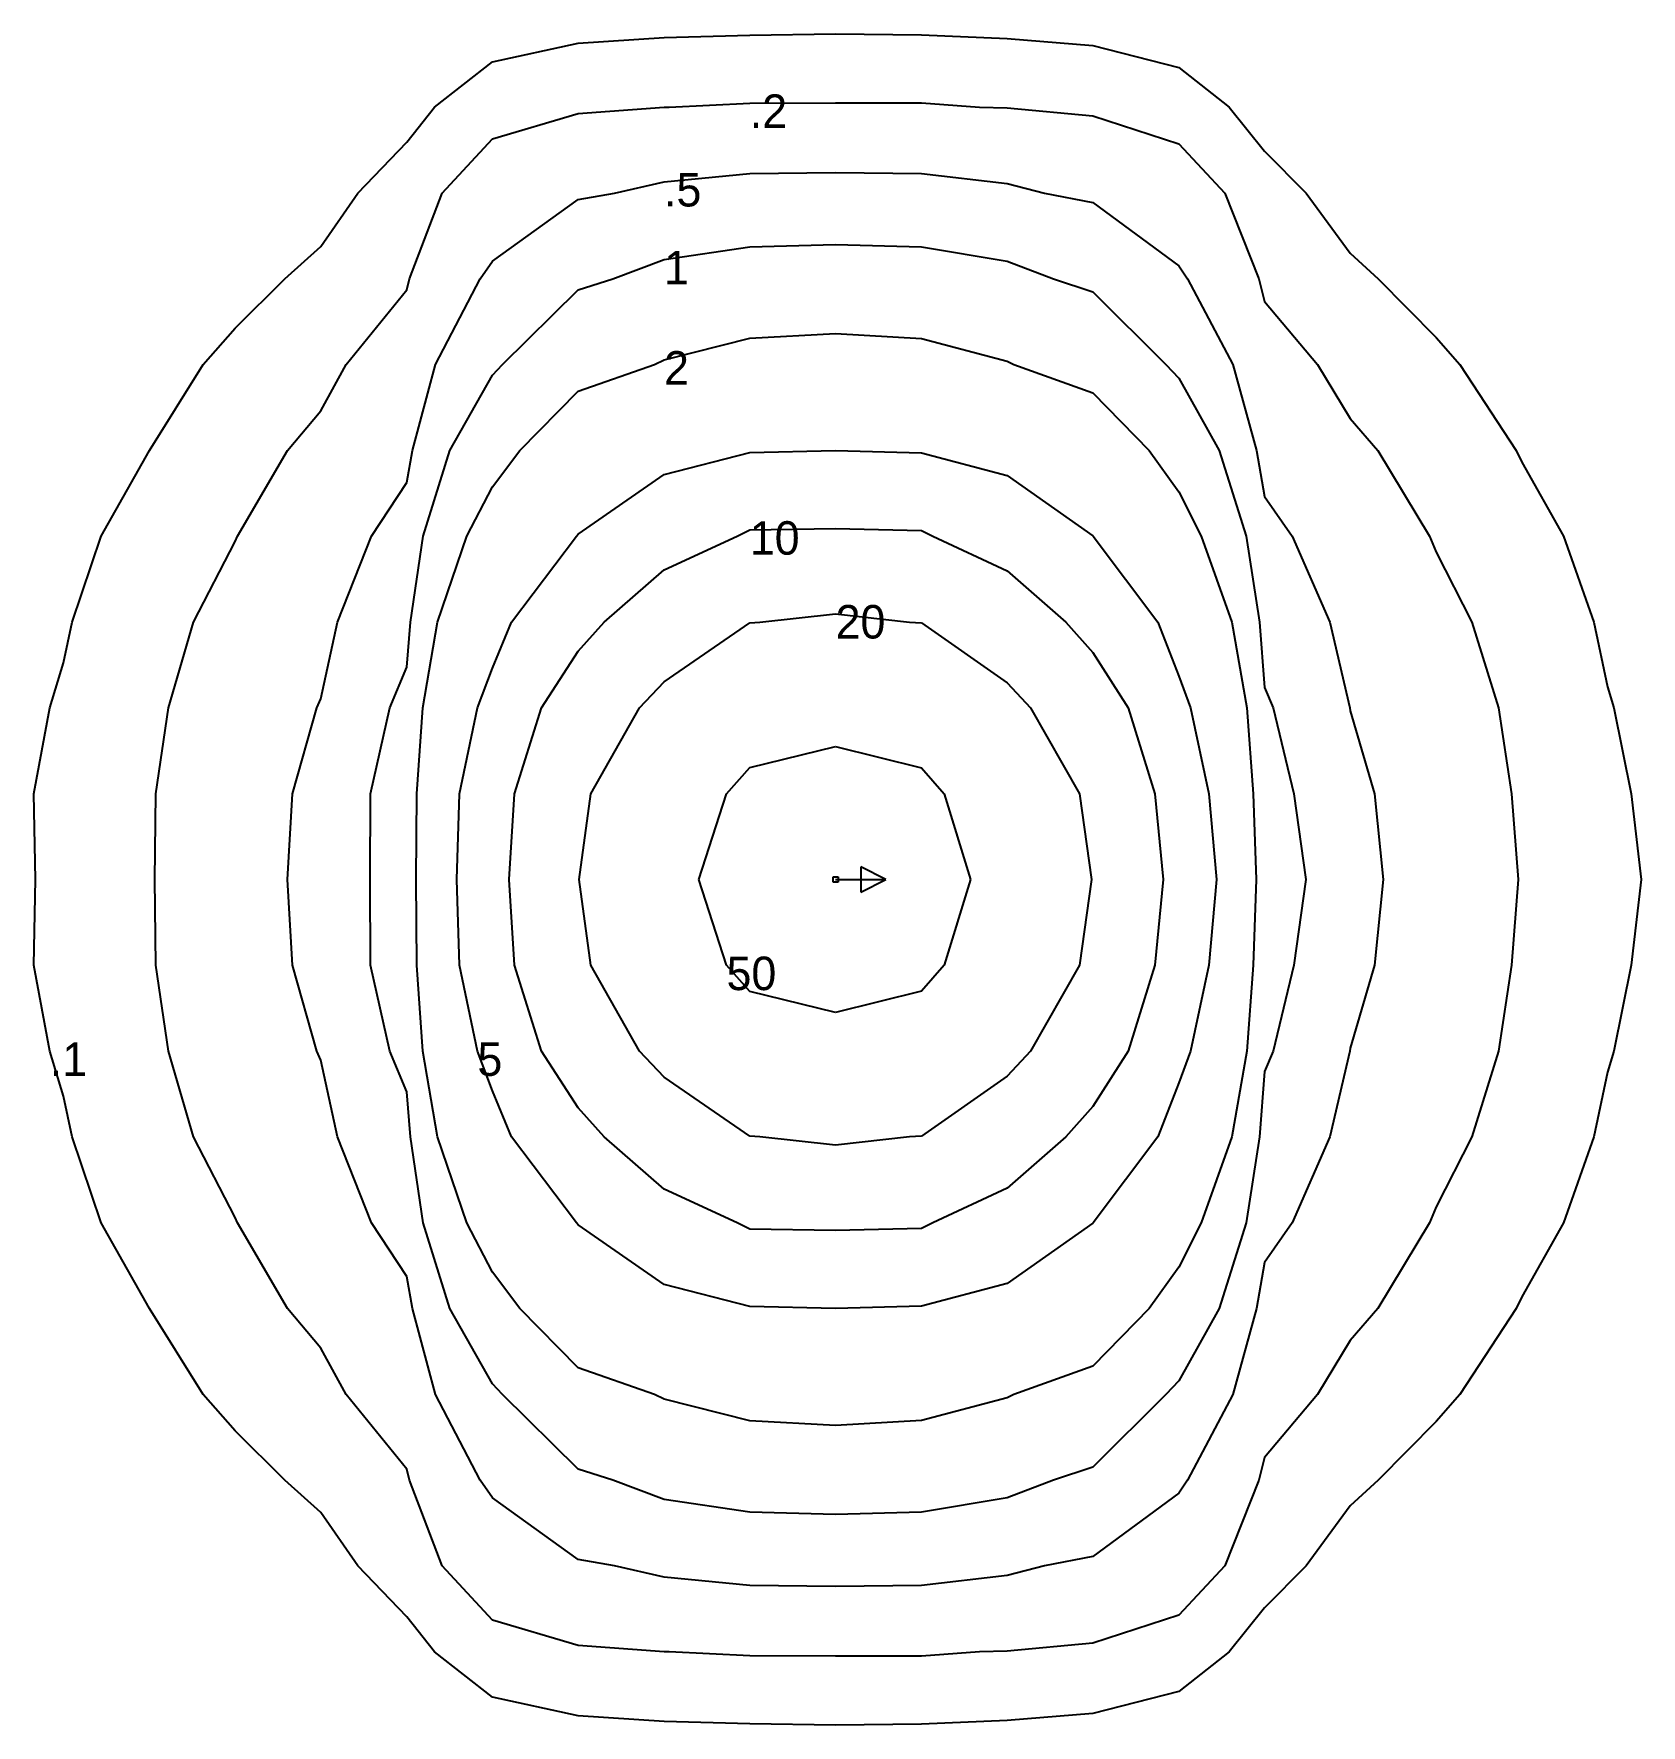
# Model space of a CAD drawing. Extents: x -31.9 to 32, y -33.6 to 33.6.
import ezdxf

# ---------------------------------------------------------------- set-up
doc = ezdxf.new("R2010")
doc.units = 0
doc.layers.add('TemplateLayer', color=7, linetype='CONTINUOUS')

# ---------------------------------------------------------------- blocks, each defined once
blk = doc.blocks.new('Template')
at = {"layer": 'TemplateLayer', "color": 7, "linetype": 'CONTINUOUS'}
for p, q in [((-3.409, 33.543), (0, 33.597)), ((0, 33.597), (3.409, 33.551)), ((-13.636, 32.482), (-10.227, 33.232)), ((-10.227, 33.232), (-6.818, 33.449)), ((-6.818, 33.449), (-3.409, 33.543)), ((3.409, 33.551), (6.818, 33.417)), ((6.818, 33.417), (10.227, 33.139)), ((10.227, 33.139), (13.636, 32.26)), ((-15.939, 30.682), (-13.636, 32.482)), ((13.636, 32.26), (15.641, 30.682)), ((-17.045, 29.297), (-15.939, 30.682)), ((15.641, 30.682), (17.045, 28.94)), ((-18.989, 27.273), (-17.045, 29.297)), ((17.045, 28.94), (18.702, 27.273)), ((-20.455, 25.148), (-18.989, 27.273)), ((18.702, 27.273), (20.455, 24.881)), ((-21.884, 23.864), (-20.455, 25.148)), ((20.455, 24.881), (21.565, 23.864)), ((-23.864, 21.903), (-21.884, 23.864)), ((21.565, 23.864), (23.864, 21.535)), ((-25.141, 20.455), (-23.864, 21.903)), ((23.864, 21.535), (24.815, 20.455)), ((-27.273, 17.045), (-25.141, 20.455)), ((24.815, 20.455), (27.052, 17.045)), ((-29.186, 13.636), (-27.273, 17.045)), ((27.052, 17.045), (27.273, 16.581)), ((27.273, 16.581), (28.934, 13.636)), ((-30.345, 10.227), (-29.186, 13.636)), ((28.934, 13.636), (30.141, 10.227)), ((-30.682, 8.609), (-30.345, 10.227)), ((30.141, 10.227), (30.682, 7.648)), ((-31.231, 6.818), (-30.682, 8.609)), ((30.682, 7.648), (30.937, 6.818)), ((-31.866, 3.409), (-31.231, 6.818)), ((30.937, 6.818), (31.62, 3.409)), ((-31.794, 0), (-31.866, 3.409)), ((31.62, 3.409), (32.018, 0)), ((-31.866, -3.409), (-31.794, 0)), ((32.018, 0), (31.62, -3.409)), ((-31.231, -6.818), (-31.866, -3.409)), ((31.62, -3.409), (30.937, -6.818)), ((-30.682, -8.609), (-31.231, -6.818)), ((30.937, -6.818), (30.682, -7.648)), ((30.682, -7.648), (30.141, -10.227)), ((-30.345, -10.227), (-30.682, -8.609)), ((-29.186, -13.636), (-30.345, -10.227)), ((30.141, -10.227), (28.934, -13.636)), ((-27.273, -17.045), (-29.186, -13.636)), ((28.934, -13.636), (27.273, -16.581)), ((27.273, -16.581), (27.052, -17.045)), ((-25.141, -20.455), (-27.273, -17.045)), ((27.052, -17.045), (24.815, -20.455)), ((-23.864, -21.903), (-25.141, -20.455)), ((24.815, -20.455), (23.864, -21.535)), ((-21.884, -23.864), (-23.864, -21.903)), ((23.864, -21.535), (21.565, -23.864)), ((-20.455, -25.148), (-21.884, -23.864)), ((21.565, -23.864), (20.455, -24.881)), ((-18.989, -27.273), (-20.455, -25.148)), ((20.455, -24.881), (18.702, -27.273)), ((-17.045, -29.297), (-18.989, -27.273)), ((18.702, -27.273), (17.045, -28.94)), ((-15.939, -30.682), (-17.045, -29.297)), ((17.045, -28.94), (15.641, -30.682)), ((-13.636, -32.482), (-15.939, -30.682)), ((15.641, -30.682), (13.636, -32.26)), ((-10.227, -33.232), (-13.636, -32.482)), ((13.636, -32.26), (10.227, -33.139)), ((-6.818, -33.449), (-10.227, -33.232)), ((-3.409, -33.543), (-6.818, -33.449)), ((0, -33.597), (-3.409, -33.543)), ((3.409, -33.551), (0, -33.597)), ((6.818, -33.417), (3.409, -33.551)), ((10.227, -33.139), (6.818, -33.417))]:
    blk.add_line(p, q, dxfattribs=at)
at = {"layer": 'TemplateLayer', "color": 1, "linetype": 'CONTINUOUS'}
for p, q in [((-13.636, 29.423), (-10.227, 30.43)), ((-10.227, 30.43), (-6.818, 30.678)), ((-6.818, 30.678), (-6.608, 30.682)), ((-6.608, 30.682), (-3.409, 30.846)), ((-3.409, 30.846), (0, 30.855)), ((0, 30.855), (3.409, 30.852)), ((3.409, 30.852), (5.718, 30.682)), ((5.718, 30.682), (6.818, 30.652)), ((6.818, 30.652), (10.227, 30.343)), ((10.227, 30.343), (13.636, 29.229)), ((-15.636, 27.273), (-13.636, 29.423)), ((13.636, 29.229), (15.466, 27.273)), ((-16.928, 23.864), (-15.636, 27.273)), ((15.466, 27.273), (16.817, 23.864)), ((-17.045, 23.43), (-16.928, 23.864)), ((16.817, 23.864), (17.045, 22.962)), ((-19.448, 20.455), (-17.045, 23.43)), ((17.045, 22.962), (19.154, 20.455)), ((-20.455, 18.615), (-19.448, 20.455)), ((19.154, 20.455), (20.455, 18.321)), ((-21.788, 17.045), (-20.455, 18.615)), ((20.455, 18.321), (21.55, 17.045)), ((-23.777, 13.636), (-21.788, 17.045)), ((21.55, 17.045), (23.607, 13.636)), ((-23.864, 13.428), (-23.777, 13.636)), ((23.607, 13.636), (23.864, 13.003)), ((-25.516, 10.227), (-23.864, 13.428)), ((23.864, 13.003), (25.286, 10.227)), ((-26.513, 6.818), (-25.516, 10.227)), ((25.286, 10.227), (26.341, 6.818)), ((-27.013, 3.409), (-26.513, 6.818)), ((26.341, 6.818), (26.869, 3.409)), ((-27.054, 0), (-27.013, 3.409)), ((26.869, 3.409), (27.122, 0)), ((-27.013, -3.409), (-27.054, 0)), ((27.122, 0), (26.869, -3.409)), ((-26.513, -6.818), (-27.013, -3.409)), ((26.869, -3.409), (26.341, -6.818)), ((-25.516, -10.227), (-26.513, -6.818)), ((26.341, -6.818), (25.286, -10.227)), ((-23.864, -13.428), (-25.516, -10.227)), ((25.286, -10.227), (23.864, -13.003)), ((-23.777, -13.636), (-23.864, -13.428)), ((23.864, -13.003), (23.607, -13.636)), ((-21.788, -17.045), (-23.777, -13.636)), ((23.607, -13.636), (21.55, -17.045)), ((-20.455, -18.615), (-21.788, -17.045)), ((21.55, -17.045), (20.455, -18.321)), ((-19.448, -20.455), (-20.455, -18.615)), ((20.455, -18.321), (19.154, -20.455)), ((-17.045, -23.43), (-19.448, -20.455)), ((19.154, -20.455), (17.045, -22.962)), ((-16.928, -23.864), (-17.045, -23.43)), ((17.045, -22.962), (16.817, -23.864)), ((-15.636, -27.273), (-16.928, -23.864)), ((16.817, -23.864), (15.466, -27.273)), ((-13.636, -29.423), (-15.636, -27.273)), ((15.466, -27.273), (13.636, -29.229)), ((-10.227, -30.43), (-13.636, -29.423)), ((13.636, -29.229), (10.227, -30.343)), ((-6.818, -30.678), (-10.227, -30.43)), ((-6.608, -30.682), (-6.818, -30.678)), ((-3.409, -30.846), (-6.608, -30.682)), ((0, -30.855), (-3.409, -30.846)), ((3.409, -30.852), (0, -30.855)), ((5.718, -30.682), (3.409, -30.852)), ((6.818, -30.652), (5.718, -30.682)), ((10.227, -30.343), (6.818, -30.652))]:
    blk.add_line(p, q, dxfattribs=at)
at = {"layer": 'TemplateLayer', "color": 3, "linetype": 'CONTINUOUS'}
for p, q in [((-8.793, 27.273), (-6.818, 27.723)), ((-6.818, 27.723), (-3.409, 28.054)), ((-3.409, 28.054), (0, 28.087)), ((0, 28.087), (3.409, 28.048)), ((3.409, 28.048), (6.818, 27.649)), ((6.818, 27.649), (8.303, 27.273)), ((-13.636, 24.569), (-10.227, 27.018)), ((-10.227, 27.018), (-8.793, 27.273)), ((8.303, 27.273), (10.227, 26.901)), ((10.227, 26.901), (13.636, 24.382)), ((-14.121, 23.864), (-13.636, 24.569)), ((13.636, 24.382), (13.991, 23.864)), ((-15.897, 20.455), (-14.121, 23.864)), ((13.991, 23.864), (15.788, 20.455)), ((-16.816, 17.045), (-15.897, 20.455)), ((15.788, 20.455), (16.734, 17.045)), ((-17.045, 15.77), (-16.816, 17.045)), ((16.734, 17.045), (17.045, 15.221)), ((-18.45, 13.636), (-17.045, 15.77)), ((17.045, 15.221), (18.14, 13.636)), ((-19.797, 10.227), (-18.45, 13.636)), ((18.14, 13.636), (19.648, 10.227)), ((-20.455, 7.172), (-19.797, 10.227)), ((19.648, 10.227), (20.439, 6.818)), ((-21.587, 3.409), (-20.614, 6.818)), ((-20.614, 6.818), (-20.455, 7.172)), ((20.439, 6.818), (20.455, 6.704)), ((20.455, 6.704), (21.419, 3.409)), ((-21.78, 0), (-21.587, 3.409)), ((21.419, 3.409), (21.764, 0)), ((-21.587, -3.409), (-21.78, 0)), ((21.764, 0), (21.419, -3.409)), ((-20.614, -6.818), (-21.587, -3.409)), ((21.419, -3.409), (20.455, -6.704)), ((20.455, -6.704), (20.439, -6.818)), ((-20.455, -7.172), (-20.614, -6.818)), ((-19.797, -10.227), (-20.455, -7.172)), ((20.439, -6.818), (19.648, -10.227)), ((-18.45, -13.636), (-19.797, -10.227)), ((19.648, -10.227), (18.14, -13.636)), ((-17.045, -15.77), (-18.45, -13.636)), ((18.14, -13.636), (17.045, -15.221)), ((17.045, -15.221), (16.734, -17.045)), ((-16.816, -17.045), (-17.045, -15.77)), ((-15.897, -20.455), (-16.816, -17.045)), ((16.734, -17.045), (15.788, -20.455)), ((-14.121, -23.864), (-15.897, -20.455)), ((15.788, -20.455), (13.991, -23.864)), ((-13.636, -24.569), (-14.121, -23.864)), ((13.991, -23.864), (13.636, -24.382)), ((-10.227, -27.018), (-13.636, -24.569)), ((13.636, -24.382), (10.227, -26.901)), ((-8.793, -27.273), (-10.227, -27.018)), ((-6.818, -27.723), (-8.793, -27.273)), ((8.303, -27.273), (6.818, -27.649)), ((10.227, -26.901), (8.303, -27.273)), ((-3.409, -28.054), (-6.818, -27.723)), ((0, -28.087), (-3.409, -28.054)), ((3.409, -28.048), (0, -28.087)), ((6.818, -27.649), (3.409, -28.048))]:
    blk.add_line(p, q, dxfattribs=at)
at = {"layer": 'TemplateLayer', "color": 5, "linetype": 'CONTINUOUS'}
for p, q in [((-6.818, 24.63), (-3.409, 25.138)), ((-3.409, 25.138), (0, 25.228)), ((0, 25.228), (3.409, 25.129)), ((3.409, 25.129), (6.818, 24.566)), ((-8.858, 23.864), (-6.818, 24.63)), ((6.818, 24.566), (8.664, 23.864)), ((-10.227, 23.421), (-8.858, 23.864)), ((8.664, 23.864), (10.227, 23.349)), ((-13.232, 20.455), (-10.227, 23.421)), ((10.227, 23.349), (13.12, 20.455)), ((-13.636, 20.038), (-13.232, 20.455)), ((13.12, 20.455), (13.636, 19.913)), ((-15.334, 17.045), (-13.636, 20.038)), ((13.636, 19.913), (15.246, 17.045)), ((-16.398, 13.636), (-15.334, 17.045)), ((15.246, 17.045), (16.313, 13.636)), ((-16.901, 10.227), (-16.398, 13.636)), ((16.313, 13.636), (16.845, 10.227)), ((-17.045, 8.43), (-16.901, 10.227)), ((16.845, 10.227), (17.045, 7.629)), ((-17.719, 6.818), (-17.045, 8.43)), ((17.045, 7.629), (17.393, 6.818)), ((-18.484, 3.409), (-17.719, 6.818)), ((17.393, 6.818), (18.211, 3.409)), ((-18.5, 0), (-18.484, 3.409)), ((18.211, 3.409), (18.685, 0)), ((-18.484, -3.409), (-18.5, 0)), ((18.685, 0), (18.211, -3.409)), ((-17.719, -6.818), (-18.484, -3.409)), ((18.211, -3.409), (17.393, -6.818)), ((-17.045, -8.43), (-17.719, -6.818)), ((17.393, -6.818), (17.045, -7.629)), ((17.045, -7.629), (16.845, -10.227)), ((-16.901, -10.227), (-17.045, -8.43)), ((-16.398, -13.636), (-16.901, -10.227)), ((16.845, -10.227), (16.313, -13.636)), ((-15.334, -17.045), (-16.398, -13.636)), ((16.313, -13.636), (15.246, -17.045)), ((-13.636, -20.038), (-15.334, -17.045)), ((15.246, -17.045), (13.636, -19.913)), ((-13.232, -20.455), (-13.636, -20.038)), ((13.636, -19.913), (13.12, -20.455)), ((-10.227, -23.421), (-13.232, -20.455)), ((13.12, -20.455), (10.227, -23.349)), ((-8.858, -23.864), (-10.227, -23.421)), ((10.227, -23.349), (8.664, -23.864)), ((-6.818, -24.63), (-8.858, -23.864)), ((8.664, -23.864), (6.818, -24.566)), ((-3.409, -25.138), (-6.818, -24.63)), ((6.818, -24.566), (3.409, -25.129)), ((0, -25.228), (-3.409, -25.138)), ((3.409, -25.129), (0, -25.228))]:
    blk.add_line(p, q, dxfattribs=at)
at = {"layer": 'TemplateLayer', "color": 6, "linetype": 'CONTINUOUS'}
for p, q in [((-3.409, 21.501), (0, 21.694)), ((0, 21.694), (3.409, 21.49)), ((-6.818, 20.645), (-3.409, 21.501)), ((3.409, 21.49), (6.818, 20.591)), ((-10.227, 19.402), (-7.199, 20.455)), ((-7.199, 20.455), (-6.818, 20.645)), ((6.818, 20.591), (7.087, 20.455)), ((7.087, 20.455), (10.227, 19.337)), ((-12.55, 17.045), (-10.227, 19.402)), ((10.227, 19.337), (12.466, 17.045)), ((-13.636, 15.6), (-12.55, 17.045)), ((12.466, 17.045), (13.636, 15.405)), ((-14.65, 13.636), (-13.636, 15.6)), ((13.636, 15.405), (14.523, 13.636)), ((-15.825, 10.227), (-14.65, 13.636)), ((14.523, 13.636), (15.747, 10.227)), ((-16.408, 6.818), (-15.825, 10.227)), ((15.747, 10.227), (16.343, 6.818)), ((-16.649, 3.409), (-16.408, 6.818)), ((16.343, 6.818), (16.59, 3.409)), ((-16.666, 0), (-16.649, 3.409)), ((16.59, 3.409), (16.713, 0)), ((-16.649, -3.409), (-16.666, 0)), ((16.713, 0), (16.59, -3.409)), ((-16.408, -6.818), (-16.649, -3.409)), ((16.59, -3.409), (16.343, -6.818)), ((-15.825, -10.227), (-16.408, -6.818)), ((16.343, -6.818), (15.747, -10.227)), ((-14.65, -13.636), (-15.825, -10.227)), ((15.747, -10.227), (14.523, -13.636)), ((-13.636, -15.6), (-14.65, -13.636)), ((14.523, -13.636), (13.636, -15.405)), ((13.636, -15.405), (12.466, -17.045)), ((-12.55, -17.045), (-13.636, -15.6)), ((-10.227, -19.402), (-12.55, -17.045)), ((12.466, -17.045), (10.227, -19.337)), ((-7.199, -20.455), (-10.227, -19.402)), ((10.227, -19.337), (7.087, -20.455)), ((-6.818, -20.645), (-7.199, -20.455)), ((-3.409, -21.501), (-6.818, -20.645)), ((6.818, -20.591), (3.409, -21.49)), ((7.087, -20.455), (6.818, -20.591)), ((0, -21.694), (-3.409, -21.501)), ((3.409, -21.49), (0, -21.694))]:
    blk.add_line(p, q, dxfattribs=at)
at = {"layer": 'TemplateLayer', "color": 214, "linetype": 'CONTINUOUS'}
for p, q in [((-6.818, 16.085), (-3.409, 16.963)), ((-3.409, 16.963), (0, 17.042)), ((0, 17.042), (3.409, 16.955)), ((3.409, 16.955), (6.818, 16.048)), ((-10.227, 13.716), (-6.818, 16.085)), ((6.818, 16.048), (10.227, 13.651)), ((-12.883, 10.227), (-10.296, 13.636)), ((-10.296, 13.636), (-10.227, 13.716)), ((10.227, 13.651), (10.239, 13.636)), ((10.239, 13.636), (12.802, 10.227)), ((-13.636, 8.391), (-12.883, 10.227)), ((12.802, 10.227), (13.636, 8.083)), ((-14.235, 6.818), (-13.636, 8.391)), ((13.636, 8.083), (14.109, 6.818)), ((-14.947, 3.409), (-14.235, 6.818)), ((14.109, 6.818), (14.834, 3.409)), ((-15.056, 0), (-14.947, 3.409)), ((14.834, 3.409), (15.137, 0)), ((-14.947, -3.409), (-15.056, 0)), ((15.137, 0), (14.834, -3.409)), ((-14.235, -6.818), (-14.947, -3.409)), ((14.834, -3.409), (14.109, -6.818)), ((-13.636, -8.391), (-14.235, -6.818)), ((14.109, -6.818), (13.636, -8.083)), ((-12.883, -10.227), (-13.636, -8.391)), ((13.636, -8.083), (12.802, -10.227)), ((-10.296, -13.636), (-12.883, -10.227)), ((12.802, -10.227), (10.239, -13.636)), ((-10.227, -13.716), (-10.296, -13.636)), ((-6.818, -16.085), (-10.227, -13.716)), ((10.227, -13.651), (6.818, -16.048)), ((10.239, -13.636), (10.227, -13.651)), ((-3.409, -16.963), (-6.818, -16.085)), ((6.818, -16.048), (3.409, -16.955)), ((0, -17.042), (-3.409, -16.963)), ((3.409, -16.955), (0, -17.042))]:
    blk.add_line(p, q, dxfattribs=at)
at = {"layer": 'TemplateLayer', "color": 30, "linetype": 'CONTINUOUS'}
for p, q in [((-6.818, 12.302), (-3.914, 13.636)), ((-3.914, 13.636), (-3.409, 13.89)), ((-3.409, 13.89), (0, 13.939)), ((0, 13.939), (3.409, 13.868)), ((3.409, 13.868), (3.862, 13.636)), ((3.862, 13.636), (6.818, 12.265)), ((-9.196, 10.227), (-6.818, 12.302)), ((6.818, 12.265), (9.152, 10.227)), ((-10.227, 9.075), (-9.196, 10.227)), ((9.152, 10.227), (10.227, 9.015)), ((-11.689, 6.818), (-10.227, 9.075)), ((10.227, 9.015), (11.627, 6.818)), ((-12.756, 3.409), (-11.689, 6.818)), ((11.627, 6.818), (12.682, 3.409)), ((-12.975, 0), (-12.756, 3.409)), ((12.682, 3.409), (13.019, 0)), ((-12.756, -3.409), (-12.975, 0)), ((13.019, 0), (12.682, -3.409)), ((-11.689, -6.818), (-12.756, -3.409)), ((12.682, -3.409), (11.627, -6.818)), ((-10.227, -9.075), (-11.689, -6.818)), ((11.627, -6.818), (10.227, -9.015)), ((-9.196, -10.227), (-10.227, -9.075)), ((10.227, -9.015), (9.152, -10.227)), ((-6.818, -12.302), (-9.196, -10.227)), ((9.152, -10.227), (6.818, -12.265)), ((-3.914, -13.636), (-6.818, -12.302)), ((6.818, -12.265), (3.862, -13.636)), ((-3.409, -13.89), (-3.914, -13.636)), ((0, -13.939), (-3.409, -13.89)), ((3.409, -13.868), (0, -13.939)), ((3.862, -13.636), (3.409, -13.868))]:
    blk.add_line(p, q, dxfattribs=at)
at = {"layer": 'TemplateLayer', "color": 94, "linetype": 'CONTINUOUS'}
for p, q in [((-6.818, 7.848), (-3.409, 10.198)), ((-3.409, 10.198), (-3.013, 10.227)), ((-3.013, 10.227), (0, 10.559)), ((0, 10.559), (2.944, 10.227)), ((2.944, 10.227), (3.409, 10.192)), ((3.409, 10.192), (6.818, 7.808)), ((-7.789, 6.818), (-6.818, 7.848)), ((6.818, 7.808), (7.746, 6.818)), ((-9.723, 3.409), (-7.789, 6.818)), ((7.746, 6.818), (9.692, 3.409)), ((-10.189, 0), (-9.723, 3.409)), ((9.692, 3.409), (10.167, 0)), ((-9.723, -3.409), (-10.189, 0)), ((10.167, 0), (9.692, -3.409)), ((-7.789, -6.818), (-9.723, -3.409)), ((9.692, -3.409), (7.746, -6.818)), ((-6.818, -7.848), (-7.789, -6.818)), ((7.746, -6.818), (6.818, -7.808)), ((-3.409, -10.198), (-6.818, -7.848)), ((6.818, -7.808), (3.409, -10.192)), ((-3.013, -10.227), (-3.409, -10.198)), ((0, -10.559), (-3.013, -10.227)), ((2.944, -10.227), (0, -10.559)), ((3.409, -10.192), (2.944, -10.227))]:
    blk.add_line(p, q, dxfattribs=at)
at = {"layer": 'TemplateLayer', "color": 172, "linetype": 'CONTINUOUS'}
for p, q in [((-3.409, 4.456), (0, 5.278)), ((0, 5.278), (3.409, 4.43)), ((-4.334, 3.409), (-3.409, 4.456)), ((3.409, 4.43), (4.31, 3.409)), ((-5.44, 0), (-4.334, 3.409)), ((4.31, 3.409), (5.359, 0)), ((-4.334, -3.409), (-5.44, 0)), ((5.359, 0), (4.31, -3.409)), ((-3.409, -4.456), (-4.334, -3.409)), ((4.31, -3.409), (3.409, -4.43)), ((0, -5.278), (-3.409, -4.456)), ((3.409, -4.43), (0, -5.278))]:
    blk.add_line(p, q, dxfattribs=at)
at = {"layer": 'TemplateLayer', "color": 0, "linetype": 'CONTINUOUS'}
for p, q in [((-0.1, 0.1), (0.1, 0.1)), ((-0.1, -0.1), (-0.1, 0.1)), ((0, 0), (2, 0)), ((0, 0), (0, 0)), ((0.1, 0.1), (0.1, -0.1)), ((2, 0), (1, 0.5)), ((1, 0.5), (1, -0.5)), ((1, -0.5), (2, 0)), ((0.1, -0.1), (-0.1, -0.1))]:
    blk.add_line(p, q, dxfattribs=at)
at = {"layer": 'TemplateLayer', "color": 1}
blk.add_text('.2', height=1.33, dxfattribs=at).set_placement((-3.409, 29.861))
at = {"layer": 'TemplateLayer', "color": 3}
blk.add_text('.5', height=1.33, dxfattribs=at).set_placement((-6.818, 26.738))
at = {"layer": 'TemplateLayer', "color": 5}
blk.add_text('1', height=1.33, dxfattribs=at).set_placement((-6.818, 23.645))
at = {"layer": 'TemplateLayer', "color": 6}
blk.add_text('2', height=1.33, dxfattribs=at).set_placement((-6.818, 19.66))
at = {"layer": 'TemplateLayer', "color": 30}
blk.add_text('10', height=1.33, dxfattribs=at).set_placement((-3.409, 12.904))
at = {"layer": 'TemplateLayer', "color": 94}
blk.add_text('20', height=1.33, dxfattribs=at).set_placement((0, 9.574))
at = {"layer": 'TemplateLayer', "color": 172}
blk.add_text('50', height=1.33, dxfattribs=at).set_placement((-4.334, -4.394))
at = {"layer": 'TemplateLayer', "color": 7}
blk.add_text('.1', height=1.33, dxfattribs=at).set_placement((-31.231, -7.803))
at = {"layer": 'TemplateLayer', "color": 214}
blk.add_text('5', height=1.33, dxfattribs=at).set_placement((-14.235, -7.803))

msp = doc.modelspace()

# ---------------------------------------------------------------- block references
at = {"layer": 'TemplateLayer', "linetype": 'CONTINUOUS'}
msp.add_blockref('Template', (0, 0), dxfattribs=at)

doc.saveas('drawing.dxf')
